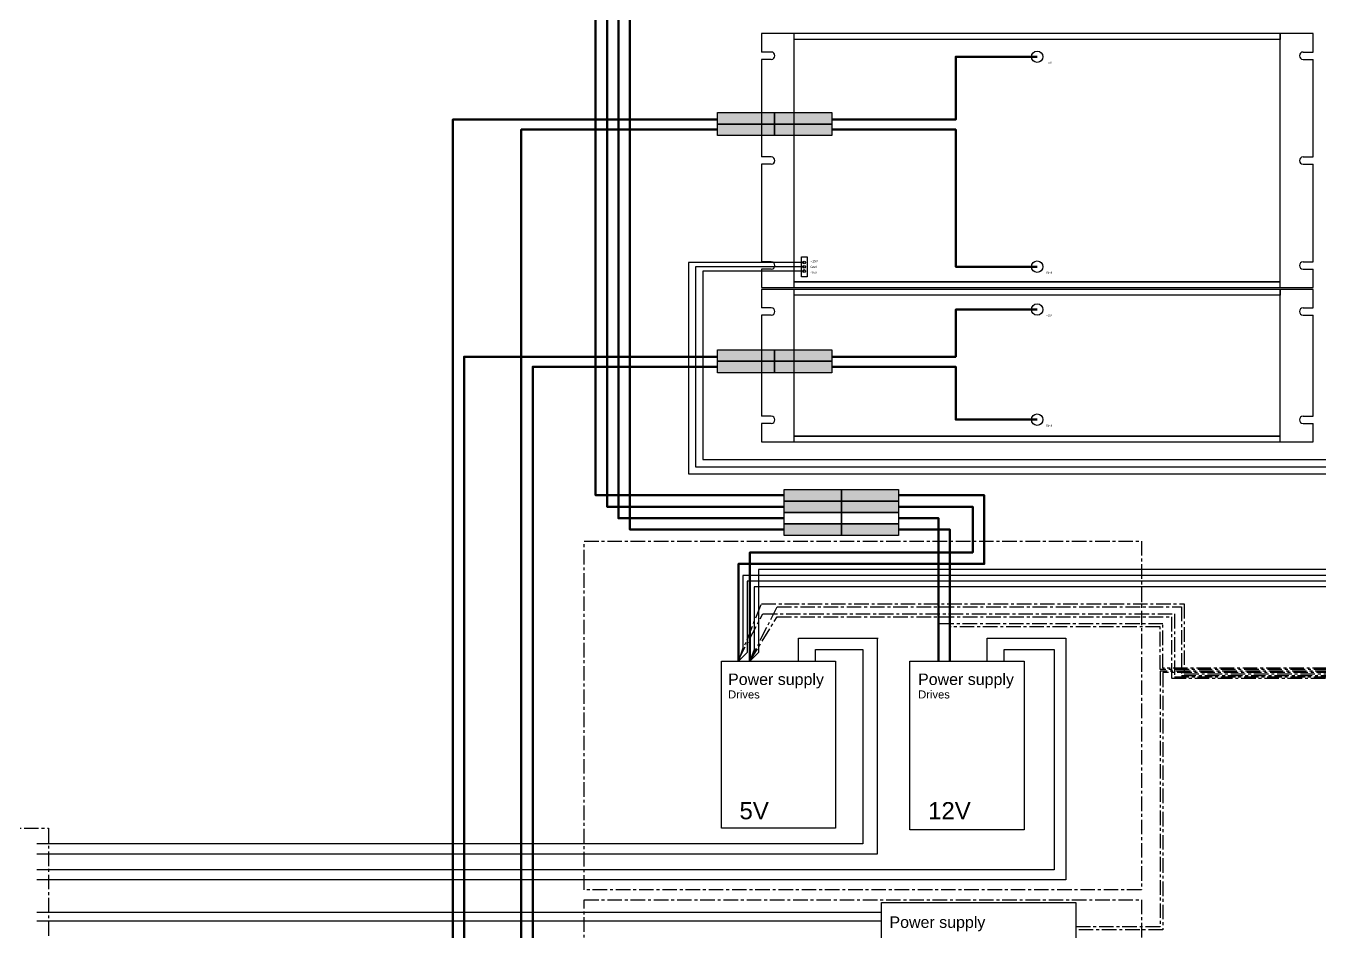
# Model space of a CAD drawing. Header units: millimetres. Extents: x 270 to 4076, y 855 to 4770.
# Drawn here: x 1563 to 2695, y 2423 to 3215 of the extents above; entities that cross this region are included whole.
import ezdxf

# ---------------------------------------------------------------- set-up
doc = ezdxf.new("R2010")
doc.units = ezdxf.units.MM
doc.header["$LTSCALE"] = 0.4
doc.linetypes.add('ACHSEN', pattern=[50.8, 31.75, -6.35, 6.35, -6.35])
doc.layers.add('EG_S____ZEICHNEN', color=7, linetype='Continuous')
doc.styles.get("Standard").update_dxf_attribs({"font": 'ARIALUNI.ttf'})

# ---------------------------------------------------------------- blocks, each defined once
blk = doc.blocks.new('PowerSupply_red_black')
at = {"layer": 'EG_S____ZEICHNEN'}
h = blk.add_hatch(color=1, dxfattribs=at)
h.dxf.hatch_style = 1
h.paths.add_polyline_path([(50, 20), (0, 20), (0, 10), (50, 10)])
h = blk.add_hatch(color=1, dxfattribs=at)
h.dxf.hatch_style = 1
h.paths.add_polyline_path([(100, 20), (50, 20), (50, 10), (100, 10)])
h = blk.add_hatch(color=256, dxfattribs=at)
h.dxf.hatch_style = 1
h.paths.add_polyline_path([(50, 10), (0, 10), (0, 0), (50, 0)])
h = blk.add_hatch(color=256, dxfattribs=at)
h.dxf.hatch_style = 1
h.paths.add_polyline_path([(100, 10), (50, 10), (50, 0), (100, 0)])
for points in [[(0, 20), (50, 20), (50, 10), (0, 10)], [(50, 20), (100, 20), (100, 10), (50, 10)], [(0, 10), (50, 10), (50, 0), (0, 0)], [(50, 10), (100, 10), (100, 0), (50, 0)]]:
    blk.add_lwpolyline(points, close=True, dxfattribs=at)
blk = doc.blocks.new('Stecker_15V')
at = {"layer": 'EG_S____ZEICHNEN'}
blk.add_lwpolyline([(0, 17.5), (5, 17.5), (5, 0), (0, 0)], close=True, dxfattribs=at)
for centre in [(2.5, 12.5), (2.5, 8.75), (2.5, 5)]:
    blk.add_circle(centre, 1.25, dxfattribs=at)
blk = doc.blocks.new('PowerSupply_white_black')
at = {"layer": 'EG_S____ZEICHNEN'}
h = blk.add_hatch(color=256, dxfattribs=at)
h.dxf.hatch_style = 1
h.paths.add_polyline_path([(50, 10), (0, 10), (0, 0), (50, 0)])
h = blk.add_hatch(color=256, dxfattribs=at)
h.dxf.hatch_style = 1
h.paths.add_polyline_path([(100, 10), (50, 10), (50, 0), (100, 0)])
for points in [[(0, 20), (50, 20), (50, 10), (0, 10)], [(50, 20), (100, 20), (100, 10), (50, 10)], [(0, 10), (50, 10), (50, 0), (0, 0)], [(50, 10), (100, 10), (100, 0), (50, 0)]]:
    blk.add_lwpolyline(points, close=True, dxfattribs=at)

msp = doc.modelspace()

# ---------------------------------------------------------------- linework, layer by layer
for p, q in [((2688.8, 3208.6), (2206.2, 3208.6)), ((2206.2, 3208.6), (2206.2, 3192.5)), ((2235, 2986.4), (2235, 3208.6)), ((2660, 2986.4), (2660, 3208.6)), ((2660, 3208.6), (2660, 3203.6)), ((2688.8, 3192.5), (2688.8, 3208.6)), ((2660, 3203.6), (2235, 3203.6)), ((2214.9, 3192.5), (2206.2, 3192.5)), ((2206.2, 3186.1), (2206.2, 3100.7)), ((2214.9, 3186.1), (2206.2, 3186.1)), ((2680.1, 3192.5), (2688.8, 3192.5)), ((2680.1, 3186.1), (2688.8, 3186.1)), ((2688.8, 3100.7), (2688.8, 3186.1)), ((2214.9, 3100.7), (2206.2, 3100.7)), ((2206.2, 3094.3), (2206.2, 3008.9)), ((2214.9, 3094.3), (2206.2, 3094.3)), ((2680.1, 3100.7), (2688.8, 3100.7)), ((2680.1, 3094.3), (2688.8, 3094.3)), ((2688.8, 3008.9), (2688.8, 3094.3)), ((2214.9, 3008.9), (2206.2, 3008.9)), ((2206.2, 3002.5), (2206.2, 2986.4)), ((2214.9, 3002.5), (2206.2, 3002.5)), ((2680.1, 3008.9), (2688.8, 3008.9)), ((2680.1, 3002.5), (2688.8, 3002.5)), ((2688.8, 2986.4), (2688.8, 3002.5)), ((2235, 2986.4), (2235, 2991.4)), ((2235, 2991.4), (2660, 2991.4)), ((2660, 2991.4), (2235, 2991.4)), ((2206.2, 2986.4), (2688.8, 2986.4)), ((2688.8, 2984.8), (2206.2, 2984.8)), ((2206.2, 2984.8), (2206.2, 2968.7)), ((2235, 2851.4), (2235, 2984.8)), ((2660, 2979.8), (2235, 2979.8)), ((2660, 2851.4), (2660, 2984.8)), ((2660, 2984.8), (2660, 2979.8)), ((2688.8, 2968.7), (2688.8, 2984.8)), ((2214.9, 2968.7), (2206.2, 2968.7)), ((2680.1, 2968.7), (2688.8, 2968.7)), ((2206.2, 2962.3), (2206.2, 2873.9)), ((2214.9, 2962.3), (2206.2, 2962.3)), ((2680.1, 2962.3), (2688.8, 2962.3)), ((2688.8, 2873.9), (2688.8, 2962.3)), ((2214.9, 2873.9), (2206.2, 2873.9)), ((2206.2, 2867.5), (2206.2, 2851.4)), ((2214.9, 2867.5), (2206.2, 2867.5)), ((2680.1, 2873.9), (2688.8, 2873.9)), ((2680.1, 2867.5), (2688.8, 2867.5)), ((2688.8, 2851.4), (2688.8, 2867.5)), ((2235, 2856.4), (2660, 2856.4)), ((2660, 2856.4), (2235, 2856.4)), ((2206.2, 2851.4), (2688.8, 2851.4))]:
    msp.add_line(p, q)
for centre, start, end in [((2214.9, 3189.3), 270, 90), ((2680.1, 3189.3), 90, 270), ((2214.9, 3097.5), 270, 90), ((2680.1, 3097.5), 90, 270), ((2214.9, 3005.7), 270, 90), ((2680.1, 3005.7), 90, 270), ((2214.9, 2965.5), 270, 90), ((2680.1, 2965.5), 90, 270), ((2214.9, 2870.7), 270, 90), ((2680.1, 2870.7), 90, 270)]:
    msp.add_arc(centre, 3.2, start, end)
at = {"layer": 'EG_S____ZEICHNEN'}
for points in [[(3072.5, 3757.2), (3062.5, 3757.2), (3062.5, 2724.7), (2200, 2724.7), (2200, 2724.7), (2200, 2669.7), (2196.2, 2659.7)], [(2708.7, 3714.7), (2708.7, 3609.7), (2986, 3609.7), (2986, 2739.7), (2203.7, 2739.7), (2203.7, 2739.7), (2203.7, 2667.2), (2196.2, 2659.7)], [(2243.7, 3004.7), (2148.7, 3004.7), (2148.7, 2829.7), (2888.7, 2829.7), (2888.7, 1527.2), (2182.5, 1527.2), (2182.5, 1713.4), (2250, 1713.4)]]:
    msp.add_lwpolyline(points, dxfattribs=at)
at = {"layer": 'EG_S____ZEICHNEN', "color": 1, "lineweight": 50}
for points in [[(2163.7, 3507.2), (2061.2, 3507.2), (2061.2, 2804.7), (2226.2, 2804.7)], [(2267.5, 3133.4), (2376.2, 3133.4), (2376.2, 3188.4), (2447.5, 3188.4)], [(2167.5, 3133.4), (1936.2, 3133.4), (1936.2, 1724.7)], [(2447.5, 2967.2), (2376.2, 2967.2), (2376.2, 2925.9), (2267.5, 2925.9)], [(2167.5, 2925.9), (1946.2, 2925.9), (1946.2, 1724.7)], [(2326.2, 2804.7), (2401.2, 2804.7), (2401.2, 2744.7), (2186.2, 2744.7), (2186.2, 2659.7)]]:
    msp.add_lwpolyline(points, dxfattribs=at)
at = {"layer": 'EG_S____ZEICHNEN', "lineweight": 50}
for points in [[(2163.7, 3497.2), (2071.2, 3497.2), (2071.2, 2794.7), (2226.2, 2794.7)], [(2163.7, 3477.2), (2091.2, 3477.2), (2091.2, 2774.7), (2226.2, 2774.7)], [(2167.5, 3124.7), (1996.2, 3124.7), (1996.2, 1724.7)], [(2267.5, 3124.7), (2376.2, 3124.7), (2376.2, 3004.7), (2447.5, 3004.7)], [(2167.5, 2917.2), (2006.2, 2917.2), (2006.2, 1724.7)], [(2267.5, 2917.2), (2376.2, 2917.2), (2376.2, 2870.9), (2447.5, 2870.9)], [(2326.2, 2794.7), (2391.2, 2794.7), (2391.2, 2754.7), (2196.2, 2754.7), (2196.2, 2659.7)], [(2326.2, 2774.7), (2371.2, 2774.7), (2371.2, 2659.7)]]:
    msp.add_lwpolyline(points, dxfattribs=at)
at = {"layer": 'EG_S____ZEICHNEN', "color": 254, "lineweight": 50}
for points in [[(2163.7, 3487.2), (2081.2, 3487.2), (2081.2, 2784.7), (2226.2, 2784.7)], [(2326.2, 2784.7), (2361.2, 2784.7), (2361.2, 2659.7)]]:
    msp.add_lwpolyline(points, dxfattribs=at)
at = {"layer": 'EG_S____ZEICHNEN', "color": 30}
msp.add_lwpolyline([(2243.7, 3008.4), (2142.5, 3008.4), (2142.5, 2823.4), (2882.5, 2823.4), (2882.5, 1533.4), (2188.7, 1533.4), (2188.7, 1697.2), (2251.2, 1697.2)], dxfattribs=at)
at = {"layer": 'EG_S____ZEICHNEN', "color": 6}
msp.add_lwpolyline([(2243.7, 3000.9), (2155, 3000.9), (2155, 2835.9), (2895, 2835.9), (2895, 1520.9), (2176.2, 1520.9), (2176.2, 1728.4), (2251.2, 1728.4), (2255, 1724.7)], dxfattribs=at)
at = {"layer": 'EG_S____ZEICHNEN', "color": 1}
for points in [[(2977.2, 2782.2), (2977.2, 2734.7), (2190, 2734.7), (2190, 2734.7), (2190, 2670.9), (2186.2, 2659.7)], [(3055, 2782.2), (3055, 2729.7), (2193.7, 2729.7), (2193.7, 2729.7), (2193.7, 2667.2), (2186.2, 2659.7)]]:
    msp.add_lwpolyline(points, dxfattribs=at)
at = {"layer": 'EG_S____ZEICHNEN', "linetype": 'ACHSEN'}
for points in [[(2051.2, 2764.7), (2538.7, 2764.7), (2538.7, 2459.7), (2051.2, 2459.7)], [(1480, 2513.4), (1582.5, 2513.4), (1582.5, 2342.2), (1480, 2342.2)], [(2051.2, 2450.9), (2538.7, 2450.9), (2538.7, 2382.2), (2051.2, 2382.2)]]:
    msp.add_lwpolyline(points, close=True, dxfattribs=at)
at = {"layer": 'EG_S____ZEICHNEN', "color": 1, "linetype": 'ACHSEN'}
for points in [[(2186.2, 2659.7), (2206.2, 2709.7), (2576.2, 2709.7), (2576.2, 2648.4), (3173.1, 2648.4)], [(2186.2, 2660.9), (2207.5, 2700.9), (2567.5, 2700.9), (2567.5, 2645.9), (3175.5, 2645.9)]]:
    msp.add_lwpolyline(points, dxfattribs=at)
at = {"layer": 'EG_S____ZEICHNEN', "linetype": 'ACHSEN'}
for points in [[(2196.2, 2659.7), (2220, 2707.2), (2573.7, 2707.2), (2573.7, 2647.2), (3174.3, 2647.2)], [(2196.2, 2659.7), (2220, 2698.4), (2565, 2698.4), (2565, 2644.7), (3176.7, 2644.7)], [(3169.6, 2652.2), (2555, 2652.2), (2555, 2689.7), (2371.2, 2689.7)], [(3172, 2649.7), (2557.5, 2649.7), (2557.5, 2424.7), (2481.2, 2424.7)]]:
    msp.add_lwpolyline(points, dxfattribs=at)
at = {"layer": 'EG_S____ZEICHNEN', "color": 2, "linetype": 'ACHSEN'}
for points in [[(3168.4, 2653.4), (2557.5, 2653.4), (2557.5, 2692.2), (2361.2, 2692.2)], [(3170.8, 2650.9), (2555, 2650.9), (2555, 2427.2), (2481.2, 2427.2)]]:
    msp.add_lwpolyline(points, dxfattribs=at)
at = {"layer": 'EG_S____ZEICHNEN', "color": 5}
for points in [[(2307.5, 2679.7), (2307.5, 2490.9), (1572.5, 2490.9)], [(2403.7, 2659.7), (2403.7, 2679.7), (2472.5, 2679.7), (2472.5, 2468.4), (1572.5, 2468.4)], [(2238.7, 2659.7), (2238.7, 2679.7), (2308.3, 2679.7)], [(2311.2, 2432.2), (1572.5, 2432.2)]]:
    msp.add_lwpolyline(points, dxfattribs=at)
at = {"layer": 'EG_S____ZEICHNEN', "color": 24}
for points in [[(2253.7, 2659.7), (2253.7, 2669.7), (2295, 2669.7), (2295, 2499.7), (1572.5, 2499.7)], [(2418.7, 2659.7), (2418.7, 2669.7), (2462.5, 2669.7), (2462.5, 2477.2), (1572.5, 2477.2)], [(2311.2, 2439.7), (1572.5, 2439.7)]]:
    msp.add_lwpolyline(points, dxfattribs=at)
at = {"layer": 'EG_S____ZEICHNEN'}
for points in [[(2171.2, 2659.7), (2271.2, 2659.7), (2271.2, 2513.4), (2171.2, 2513.4)], [(2336.2, 2659.7), (2436.2, 2659.7), (2436.2, 2512.2), (2336.2, 2512.2)], [(2311.2, 2448.4), (2481.2, 2448.4), (2481.2, 2383.4), (2311.2, 2383.4)]]:
    msp.add_lwpolyline(points, close=True, dxfattribs=at)
for centre in [(2447.5, 3188.4), (2447.5, 3004.7), (2447.5, 2967.2), (2447.5, 2870.9)]:
    msp.add_circle(centre, 5, dxfattribs=at)

# ---------------------------------------------------------------- block references
for name, p in [('PowerSupply_red_black', (2167.8, 3119.5)), ('Stecker_15V', (2241.2, 2995.9)), ('PowerSupply_red_black', (2167.8, 2912)), ('PowerSupply_red_black', (2226.2, 2789.7)), ('PowerSupply_white_black', (2226.2, 2769.7))]:
    msp.add_blockref(name, p, dxfattribs=at)

# ---------------------------------------------------------------- texts
for s, height, p in [('+5V', 2, (2455.3, 3182.2)), ('+15V', 2, (2249.1, 3008.5)), ('Gnd', 2, (2249.1, 3003.5)), ('-15V', 2, (2249.1, 2998.5)), ('Gnd', 2, (2455.3, 2998.5)), ('+5V', 2, (2455.3, 2961)), ('Gnd', 2, (2455.3, 2864.7)), ('Power supply', 10, (2177.1, 2638.8)), ('Power supply', 10, (2343.3, 2638.8)), ('Drives', 7, (2177.1, 2627)), ('Drives', 7, (2343.4, 2627)), ('5V', 15, (2187.1, 2521.3)), ('12V', 15, (2352.1, 2521.3)), ('Power supply', 10, (2318.3, 2426.3))]:
    msp.add_text(s, height=height).set_placement(p)

doc.saveas('drawing.dxf')
